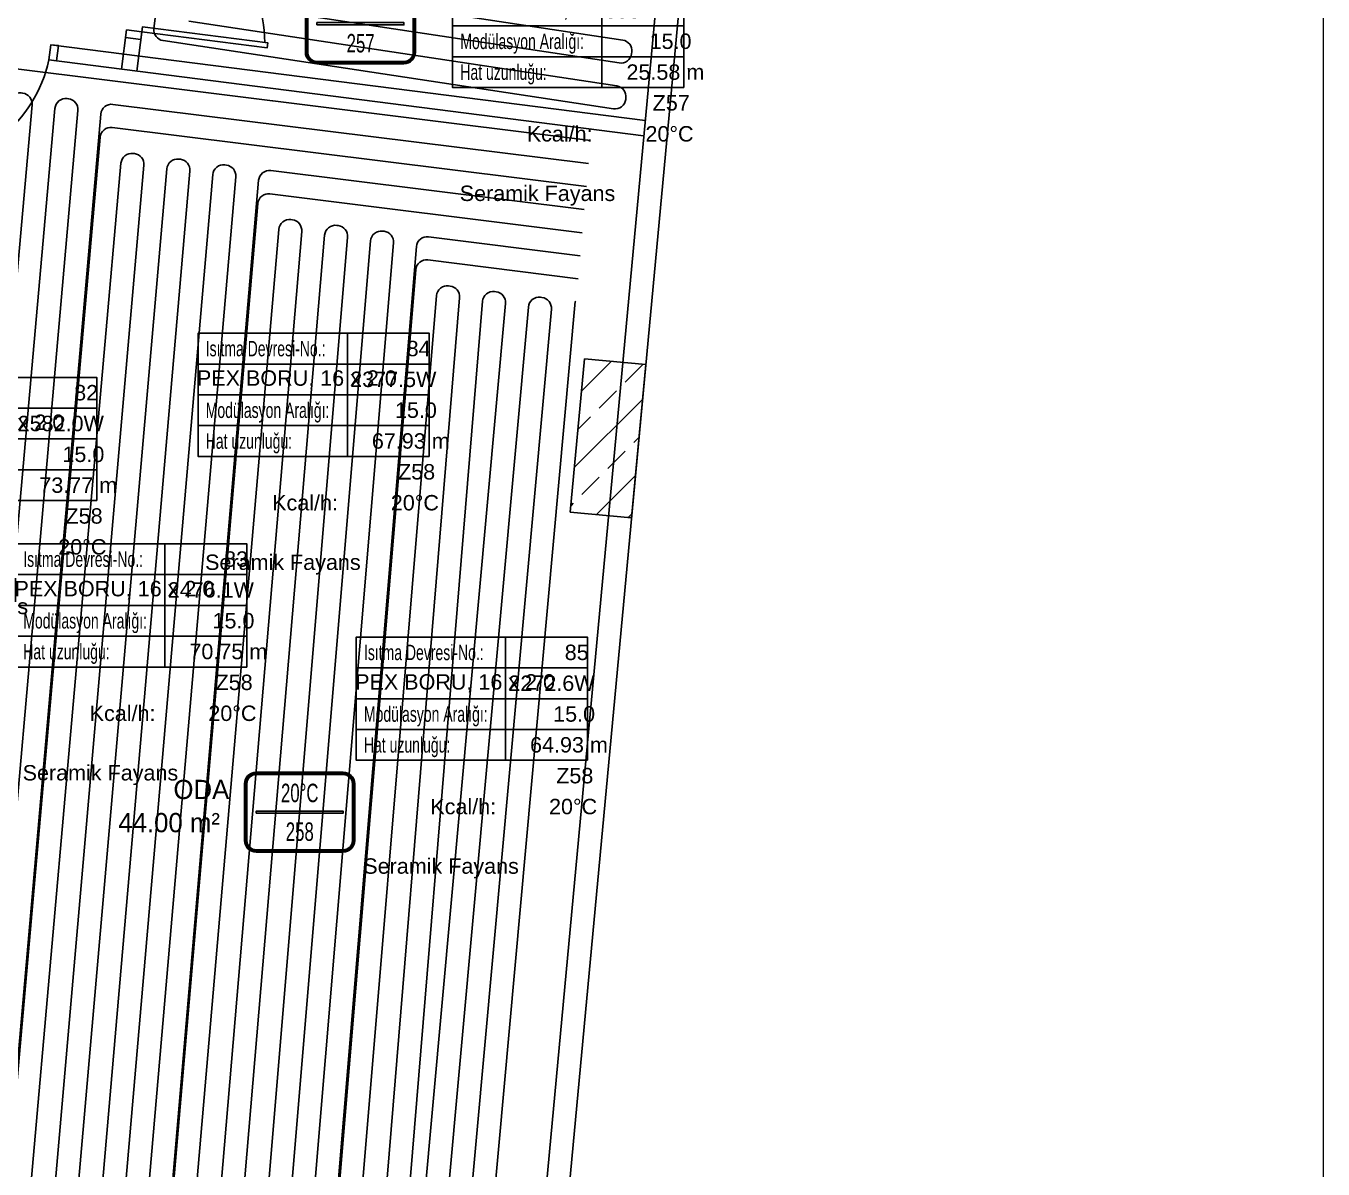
# Model space of a CAD drawing. Header units: centimetres. Extents: x 247996 to 315152, y -468471 to -440326.
# Drawn here: x 288203 to 289044, y -447061 to -446320 of the extents above; entities that cross this region are included whole.
import ezdxf
from ezdxf.enums import TextEntityAlignment as Align

# ---------------------------------------------------------------- set-up
doc = ezdxf.new("R2010")
doc.units = ezdxf.units.CM
doc.layers.add('SCOTT-ANTED', color=144, linetype='CONTINUOUS', lineweight=0)
for name, color, linetype in [('SCOTT-MKDU0', 50, 'CONTINUOUS'), ('SCOTT-MTY-ISIKAYBIMAHAL', 2, 'CONTINUOUS'), ('SCOTT-MTY-PEX-BORU', 1, 'CONTINUOUS'), ('SCOTT-MTY-RADYATÖR', 2, 'CONTINUOUS'), ('SCOTT-MTY-VANA', 1, 'Continuous')]:
    doc.layers.add(name, color=color, linetype=linetype)
doc.styles.add('MtXpl_Comic_Sans_MS', font='comic.ttf')
doc.styles.add('MTYCAPLT', font='arial.ttf')

# ---------------------------------------------------------------- blocks, each defined once
blk = doc.blocks.new('MTY-RADYATOR MAHAL0')
at = {"layer": 'SCOTT-MTY-ISIKAYBIMAHAL', "color": 2}
for points in [[(-35.71, 18.44), (-35.71, -18.44, 0.414214), (-28.21, -25.94), (28.21, -25.94, 0.414214), (35.71, -18.44), (35.71, 18.44, 0.414214), (28.21, 25.94), (-28.21, 25.94, 0.414214)], [(-34.21, 18.44), (-34.21, -18.44, 0.414214), (-28.21, -24.44), (28.21, -24.44, 0.414214), (34.21, -18.44), (34.21, 18.44, 0.414214), (28.21, 24.44), (-28.21, 24.44, 0.414214)]]:
    blk.add_lwpolyline(points, format="xyb", close=True, dxfattribs=at)
at = {"layer": 'SCOTT-MTY-ISIKAYBIMAHAL', "color": 4}
for points in [[(-35.21, 18.44), (-35.21, -18.44, 0.414214), (-28.21, -25.44), (28.21, -25.44, 0.414214), (35.21, -18.44), (35.21, 18.44, 0.414214), (28.21, 25.44), (-28.21, 25.44, 0.414214)], [(-34.71, 18.44), (-34.71, -18.44, 0.414214), (-28.21, -24.94), (28.21, -24.94, 0.414214), (34.71, -18.44), (34.71, 18.44, 0.414214), (28.21, 24.94), (-28.21, 24.94, 0.414214)]]:
    blk.add_lwpolyline(points, format="xyb", close=True, dxfattribs=at)
at = {"layer": 'SCOTT-MTY-ISIKAYBIMAHAL', "color": 2}
blk.add_lwpolyline([(-28.21, 0.75), (28.21, 0.75), (28.21, -0.75), (-28.21, -0.75)], close=True, dxfattribs=at)
at = {"layer": 'SCOTT-MTY-ISIKAYBIMAHAL', "color": 1, "style": 'MTYCAPLT', "width": 0.65}
for tag, p in [('MAHAL_001', (-14.86, 29.85)), ('NO_001', (-8.34, 6.72))]:
    blk.add_attdef(tag, p, '', height=12, rotation=359.99998, dxfattribs=at)
at = {"layer": 'SCOTT-MTY-ISIKAYBIMAHAL', "color": 4, "style": 'MTYCAPLT', "width": 0.65}
for tag, p in [('DERECE_001', (-22.83, -18.47)), ('ISIKAYBI_001', (-22.73, -41.1))]:
    blk.add_attdef(tag, p, '', height=12, rotation=359.99998, dxfattribs=at)
blk.add_attdef('ALAN', text='', height=12, rotation=359.99998, dxfattribs=at).set_placement((0, -50), align=Align.MIDDLE_CENTER)
blk = doc.blocks.new('MTY-ETIKET')
at = {"layer": 'SCOTT-MTY-RADYATÖR'}
for p, q in [((2.687, 0), (2.687, 8)), ((-7, 6), (8, 6)), ((-7, 4), (8, 4)), ((-7, 2), (8, 2))]:
    blk.add_line(p, q, dxfattribs=at)
blk.add_lwpolyline([(8, 0), (8, 8), (-7, 8), (-7, 0)], close=True, dxfattribs=at)
at = {"layer": 'SCOTT-MTY-RADYATÖR', "style": 'MTYCAPLT', "width": 0.65}
for s, p in [('Isıtma Devresi-No.:', (-6.5, 7)), ('Modülasyon Aralığı:', (-6.5, 3)), ('Hat uzunluğu:', (-6.5, 1))]:
    blk.add_text(s, height=1, rotation=359.99998, dxfattribs=at).set_placement(p, align=Align.MIDDLE_LEFT)
for tag, p in [('NO1_001', (5.8, 6.5)), ('AR_001', (6.25, 2.5)), ('UZ_001', (6.312, 0.509))]:
    blk.add_attdef(tag, p, '', height=1, rotation=359.99998, dxfattribs=at)
at = {"layer": 'SCOTT-MTY-RADYATÖR', "color": 2, "style": 'MTYCAPLT', "width": 0.65}
for tag, p in [('BORU_001', (-7.069, 4.59)), ('YER_001', (2.898, 4.5))]:
    blk.add_attdef(tag, p, '', height=1, dxfattribs=at)

msp = doc.modelspace()

# ---------------------------------------------------------------- linework, layer by layer
at = {"layer": 'SCOTT-ANTED'}
msp.add_line((289044.17, -440326.55), (289044.17, -447826.55), dxfattribs=at)
at = {"layer": 'SCOTT-MKDU0', "color": 8, "ltscale": 0.03}
for p, q in [((288531.62, -447327.49), (288918.86, -443160.12)), ((288918.86, -443160.12), (288531.62, -447327.49)), ((288516.98, -447322.93), (288680.17, -445566.67)), ((288264.77, -446347.67), (288268.01, -446322.21)), ((288274.69, -446348.93), (288278.35, -446320.19)), ((288604.52, -446380.89), (288218.95, -446331.75)), ((288603.25, -446390.81), (288217.68, -446341.67)), ((288555.8, -446635.1), (288565.03, -446535.52)), ((288565.03, -446535.52), (288604.86, -446539.22)), ((288563.11, -446556.59), (288582.55, -446537.15)), ((288591.44, -446550.71), (288602.67, -446539.49)), ((288604.86, -446539.22), (288595.63, -446638.79)), ((288558.61, -446606), (288602.81, -446561.8)), ((288574.6, -446567.55), (288585.83, -446556.32)), ((288560.86, -446581.3), (288568.99, -446573.16)), ((288597.05, -446590), (288600.55, -446586.5)), ((288580.22, -446606.84), (288591.44, -446595.61)), ((288563.38, -446623.68), (288574.6, -446612.45)), ((288572.83, -446636.68), (288598.3, -446611.2)), ((288556.36, -446630.7), (288557.77, -446629.29)), ((288595.63, -446638.79), (288555.8, -446635.1)), ((288593.38, -446638.58), (288596.05, -446635.91))]:
    msp.add_line(p, q, dxfattribs=at)
for points in [[(288268.01, -446322.21), (288267.38, -446327.17), (288277.3, -446328.44), (288277.93, -446323.48), (288268.01, -446322.21)], [(288223.91, -446332.38), (288218.95, -446331.75), (288217.68, -446341.67), (288222.64, -446342.3), (288223.91, -446332.38)]]:
    msp.add_lwpolyline(points, dxfattribs=at)
msp.add_lwpolyline([(288277.93, -446323.48), (288278.35, -446320.19), (288359.56, -446330.54), (288359.15, -446333.83)], close=True, dxfattribs=at)
for centre, start, end in [((288268.69, -446330.93), 0.41205, 77.42922), ((288130.87, -446322.31), 270.41205, 347.42922)]:
    msp.add_arc(centre, 88.95, start, end, dxfattribs=at)
at = {"layer": 'SCOTT-MTY-PEX-BORU'}
for points in [[(288299.72, -446211.82), (288285.77, -446321.28, 0.407292), (288291.67, -446329.08), (288583.83, -446373.37, 0.42117), (288591.83, -446367.34), (288591.95, -446366.35, 0.407292), (288586.06, -446358.54), (288308.4, -446316.45, -0.407292)], [(288310.62, -446301.62), (288587.63, -446343.61, 0.42117), (288595.62, -446337.58), (288595.75, -446336.59, 0.407292), (288589.85, -446328.78), (288312.19, -446286.69, -0.407292)], [(288568.97, -446393.99), (288156.32, -446342.55, 0.424152), (288148.48, -446348.86), (288075.64, -447162.13, 0.404344)], [(288120.34, -447167.23), (288191.78, -446369.37, -0.424152), (288199.62, -446363.05), (288200.61, -446363.18, -0.404344), (288206.71, -446370.75), (288135.18, -447176.55, 0.404344)], [(288150.11, -447177.93), (288221.55, -446373.08, -0.424152), (288229.39, -446366.76), (288230.38, -446366.89, -0.404344), (288236.48, -446374.46), (288164.95, -447186.55, 0.404344)], [(288179.88, -447187.94), (288251.32, -446376.79, -0.424152), (288259.16, -446370.48), (288567.62, -446408.93)], [(288566.27, -446423.87), (288258.68, -446385.52, 0.424152), (288250.85, -446391.84), (288180.71, -447188.52, 0.404344)], [(288195.64, -447189.9), (288264.38, -446408.63, -0.424152), (288272.22, -446402.32), (288273.2, -446402.44, -0.404344), (288279.31, -446410.02), (288210.48, -447200.62, 0.404344)], [(288225.41, -447202.01), (288294.15, -446412.35, -0.424152), (288301.99, -446406.03), (288302.97, -446406.15, -0.404344), (288309.08, -446413.73), (288240.25, -447211.33, 0.404344)], [(288255.18, -447212.71), (288323.92, -446416.06, -0.424152), (288331.76, -446409.74), (288332.74, -446409.86, -0.404344), (288338.85, -446417.44), (288270.02, -447217.84, 0.404344)], [(288284.95, -447219.22), (288353.69, -446419.77, -0.424152), (288361.53, -446413.45), (288564.92, -446438.81)], [(288563.56, -446453.75), (288361.05, -446428.5, 0.424152), (288353.21, -446434.82), (288285.78, -447219.8, 0.404344)], [(288300.71, -447221.19), (288366.75, -446451.61, -0.424152), (288374.58, -446445.3), (288375.57, -446445.42, -0.404344), (288381.67, -446452.99), (288315.55, -447234.71, 0.404344)], [(288330.48, -447236.09), (288396.52, -446455.32, -0.424152), (288404.35, -446449.01), (288405.34, -446449.13, -0.404344), (288411.44, -446456.71), (288345.32, -447248.91, 0.404344)], [(288360.25, -447250.3), (288426.28, -446459.03, -0.424152), (288434.12, -446452.72), (288435.11, -446452.84, -0.404344), (288441.21, -446460.42), (288375.09, -447252.62, 0.404344)], [(288390.02, -447254.01), (288456.05, -446462.75, -0.424152), (288463.89, -446456.43), (288562.21, -446468.69)], [(288560.86, -446483.63), (288463.42, -446471.48, 0.424152), (288455.58, -446477.79), (288390.85, -447254.59, 0.404344)], [(288405.78, -447255.97), (288469.11, -446494.59, -0.424152), (288476.95, -446488.27), (288477.93, -446488.4, -0.404344), (288484.04, -446495.97), (288420.62, -447267.39, 0.404344)], [(288435.54, -447268.78), (288498.88, -446498.3, -0.424152), (288506.72, -446491.98), (288507.7, -446492.11, -0.404344), (288513.81, -446499.68), (288443.39, -447278.1, 0.404344)], [(288458.32, -447279.48), (288528.65, -446502.01, -0.424152), (288536.49, -446495.7), (288537.47, -446495.82, -0.404344), (288543.58, -446503.39), (288473.16, -447281.81, 0.404344)]]:
    msp.add_lwpolyline(points, format="xyb", dxfattribs=at)
msp.add_lwpolyline([(288488.09, -447283.2), (288559.07, -446498.51), (288559.51, -446498.57)], dxfattribs=at)

# ---------------------------------------------------------------- block references
at = {"layer": 'SCOTT-MTY-VANA'}
ref = msp.add_blockref('MTY-ETIKET', (288549.54, -446359.6), dxfattribs=dict(at, xscale=10, yscale=10))
ref.add_attrib('UZ_001', '25.58 m', (288592.31, -446354.53), dxfattribs={"layer": 'SCOTT-MTY-RADYATÖR', "height": 10, "rotation": 359.99998, "style": 'MTYCAPLT'})
ref.add_attrib('AR_001', '15.0', (288607.3, -446334.53), dxfattribs={"layer": 'SCOTT-MTY-RADYATÖR', "height": 10, "rotation": 359.99998, "style": 'MTYCAPLT'})
ref.add_attrib('NO1_001', '78', (288614.84, -446294.53), dxfattribs={"layer": 'SCOTT-MTY-RADYATÖR', "height": 10, "rotation": 359.99998, "style": 'MTYCAPLT'})
ref.add_attrib('BORU_001', 'PEX BORU, 16 x 2.0', (288478.85, -446313.7), dxfattribs={"layer": 'SCOTT-MTY-RADYATÖR', "height": 10, "style": 'MTYCAPLT'})
ref.add_attrib('NO_001', 'Z57', (288609.3, -446374.51), dxfattribs={"layer": 'SCOTT-MTY-RADYATÖR', "height": 10, "style": 'MTYCAPLT'})
ref.add_attrib('DERECE_001', '20%%DC', (288604.61, -446394.6), dxfattribs={"layer": 'SCOTT-MTY-RADYATÖR', "height": 10, "style": 'MTYCAPLT'})
ref.add_attrib('KCAL/H:_001', 'Kcal/h:', (288527.61, -446394.6), dxfattribs={"layer": 'SCOTT-MTY-RADYATÖR', "height": 10, "style": 'MTYCAPLT'})
ref.add_attrib('MALZEMECINSI_001', 'Seramik Fayans', (288484.13, -446433.21), dxfattribs={"layer": 'SCOTT-MTY-RADYATÖR', "height": 10, "style": 'MTYCAPLT'})
ref.add_attrib('YER_001', '895.2W', (288578.17, -446314.53), dxfattribs={"layer": 'SCOTT-MTY-RADYATÖR', "height": 10, "style": 'MTYCAPLT'})
ref = msp.add_blockref('MTY-RADYATOR MAHAL0', (288419.76, -446318.16), dxfattribs=dict(at, xscale=-1, rotation=180))
ref.add_attrib('DERECE_001', '20%%DC', (288407.64, -446311.69), dxfattribs={"layer": 'SCOTT-MTY-ISIKAYBIMAHAL', "color": 4, "height": 12, "rotation": 0.00002, "style": 'MTYCAPLT', "width": 0.65})
ref.add_attrib('NO_001', '257', (288410.75, -446336.81), dxfattribs={"layer": 'SCOTT-MTY-ISIKAYBIMAHAL', "color": 1, "height": 12, "rotation": 0.00002, "style": 'MTYCAPLT', "width": 0.65})
ref = msp.add_blockref('MTY-ETIKET', (288384.36, -446598.99), dxfattribs=dict(at, xscale=10, yscale=10))
ref.add_attrib('UZ_001', '67.93 m', (288427.14, -446593.92), dxfattribs={"layer": 'SCOTT-MTY-RADYATÖR', "height": 10, "rotation": 359.99998, "style": 'MTYCAPLT'})
ref.add_attrib('AR_001', '15.0', (288442.12, -446573.93), dxfattribs={"layer": 'SCOTT-MTY-RADYATÖR', "height": 10, "rotation": 359.99998, "style": 'MTYCAPLT'})
ref.add_attrib('NO1_001', '84', (288449.7, -446533.93), dxfattribs={"layer": 'SCOTT-MTY-RADYATÖR', "height": 10, "rotation": 359.99998, "style": 'MTYCAPLT'})
ref.add_attrib('BORU_001', 'PEX BORU, 16 x 2.0', (288313.67, -446553.09), dxfattribs={"layer": 'SCOTT-MTY-RADYATÖR', "height": 10, "style": 'MTYCAPLT'})
ref.add_attrib('NO_001', 'Z58', (288444.12, -446613.93), dxfattribs={"layer": 'SCOTT-MTY-RADYATÖR', "height": 10, "style": 'MTYCAPLT'})
ref.add_attrib('DERECE_001', '20%%DC', (288439.43, -446633.99), dxfattribs={"layer": 'SCOTT-MTY-RADYATÖR', "height": 10, "style": 'MTYCAPLT'})
ref.add_attrib('KCAL/H:_001', 'Kcal/h:', (288362.44, -446633.99), dxfattribs={"layer": 'SCOTT-MTY-RADYATÖR', "height": 10, "style": 'MTYCAPLT'})
ref.add_attrib('MALZEMECINSI_001', 'Seramik Fayans', (288318.96, -446672.61), dxfattribs={"layer": 'SCOTT-MTY-RADYATÖR', "height": 10, "style": 'MTYCAPLT'})
ref.add_attrib('YER_001', '2377.5W', (288413.1, -446553.92), dxfattribs={"layer": 'SCOTT-MTY-RADYATÖR', "height": 10, "style": 'MTYCAPLT'})
ref = msp.add_blockref('MTY-ETIKET', (288168.66, -446627.64), dxfattribs=dict(at, xscale=10, yscale=10))
ref.add_attrib('UZ_001', '73.77 m', (288211.43, -446622.58), dxfattribs={"layer": 'SCOTT-MTY-RADYATÖR', "height": 10, "rotation": 359.99998, "style": 'MTYCAPLT'})
ref.add_attrib('AR_001', '15.0', (288226.42, -446602.58), dxfattribs={"layer": 'SCOTT-MTY-RADYATÖR', "height": 10, "rotation": 359.99998, "style": 'MTYCAPLT'})
ref.add_attrib('NO1_001', '82', (288234.04, -446562.58), dxfattribs={"layer": 'SCOTT-MTY-RADYATÖR', "height": 10, "rotation": 359.99998, "style": 'MTYCAPLT'})
ref.add_attrib('BORU_001', 'PEX BORU, 16 x 2.0', (288097.96, -446581.74), dxfattribs={"layer": 'SCOTT-MTY-RADYATÖR', "height": 10, "style": 'MTYCAPLT'})
ref.add_attrib('NO_001', 'Z58', (288228.41, -446642.58), dxfattribs={"layer": 'SCOTT-MTY-RADYATÖR', "height": 10, "style": 'MTYCAPLT'})
ref.add_attrib('DERECE_001', '20%%DC', (288223.73, -446662.64), dxfattribs={"layer": 'SCOTT-MTY-RADYATÖR', "height": 10, "style": 'MTYCAPLT'})
ref.add_attrib('KCAL/H:_001', 'Kcal/h:', (288146.73, -446662.64), dxfattribs={"layer": 'SCOTT-MTY-RADYATÖR', "height": 10, "style": 'MTYCAPLT'})
ref.add_attrib('MALZEMECINSI_001', 'Seramik Fayans', (288103.25, -446701.26), dxfattribs={"layer": 'SCOTT-MTY-RADYATÖR', "height": 10, "style": 'MTYCAPLT'})
ref.add_attrib('YER_001', '2582.0W', (288197.39, -446582.58), dxfattribs={"layer": 'SCOTT-MTY-RADYATÖR', "height": 10, "style": 'MTYCAPLT'})
ref = msp.add_blockref('MTY-ETIKET', (288266.01, -446735.63), dxfattribs=dict(at, xscale=10, yscale=10))
ref.add_attrib('UZ_001', '70.75 m', (288308.78, -446730.56), dxfattribs={"layer": 'SCOTT-MTY-RADYATÖR', "height": 10, "rotation": 359.99998, "style": 'MTYCAPLT'})
ref.add_attrib('AR_001', '15.0', (288323.77, -446710.56), dxfattribs={"layer": 'SCOTT-MTY-RADYATÖR', "height": 10, "rotation": 359.99998, "style": 'MTYCAPLT'})
ref.add_attrib('NO1_001', '83', (288331.32, -446670.56), dxfattribs={"layer": 'SCOTT-MTY-RADYATÖR', "height": 10, "rotation": 359.99998, "style": 'MTYCAPLT'})
ref.add_attrib('BORU_001', 'PEX BORU, 16 x 2.0', (288195.31, -446689.73), dxfattribs={"layer": 'SCOTT-MTY-RADYATÖR', "height": 10, "style": 'MTYCAPLT'})
ref.add_attrib('NO_001', 'Z58', (288325.76, -446750.56), dxfattribs={"layer": 'SCOTT-MTY-RADYATÖR', "height": 10, "style": 'MTYCAPLT'})
ref.add_attrib('DERECE_001', '20%%DC', (288321.08, -446770.63), dxfattribs={"layer": 'SCOTT-MTY-RADYATÖR', "height": 10, "style": 'MTYCAPLT'})
ref.add_attrib('KCAL/H:_001', 'Kcal/h:', (288244.08, -446770.63), dxfattribs={"layer": 'SCOTT-MTY-RADYATÖR', "height": 10, "style": 'MTYCAPLT'})
ref.add_attrib('MALZEMECINSI_001', 'Seramik Fayans', (288200.6, -446809.24), dxfattribs={"layer": 'SCOTT-MTY-RADYATÖR', "height": 10, "style": 'MTYCAPLT'})
ref.add_attrib('YER_001', '2476.1W', (288294.74, -446690.56), dxfattribs={"layer": 'SCOTT-MTY-RADYATÖR', "height": 10, "style": 'MTYCAPLT'})
ref = msp.add_blockref('MTY-ETIKET', (288486.99, -446796.16), dxfattribs=dict(at, xscale=10, yscale=10))
ref.add_attrib('UZ_001', '64.93 m', (288529.76, -446791.09), dxfattribs={"layer": 'SCOTT-MTY-RADYATÖR', "height": 10, "rotation": 359.99998, "style": 'MTYCAPLT'})
ref.add_attrib('AR_001', '15.0', (288544.75, -446771.1), dxfattribs={"layer": 'SCOTT-MTY-RADYATÖR', "height": 10, "rotation": 359.99998, "style": 'MTYCAPLT'})
ref.add_attrib('NO1_001', '85', (288552.25, -446731.1), dxfattribs={"layer": 'SCOTT-MTY-RADYATÖR', "height": 10, "rotation": 359.99998, "style": 'MTYCAPLT'})
ref.add_attrib('BORU_001', 'PEX BORU, 16 x 2.0', (288416.3, -446750.26), dxfattribs={"layer": 'SCOTT-MTY-RADYATÖR', "height": 10, "style": 'MTYCAPLT'})
ref.add_attrib('NO_001', 'Z58', (288546.74, -446811.1), dxfattribs={"layer": 'SCOTT-MTY-RADYATÖR', "height": 10, "style": 'MTYCAPLT'})
ref.add_attrib('DERECE_001', '20%%DC', (288542.06, -446831.16), dxfattribs={"layer": 'SCOTT-MTY-RADYATÖR', "height": 10, "style": 'MTYCAPLT'})
ref.add_attrib('KCAL/H:_001', 'Kcal/h:', (288465.06, -446831.16), dxfattribs={"layer": 'SCOTT-MTY-RADYATÖR', "height": 10, "style": 'MTYCAPLT'})
ref.add_attrib('MALZEMECINSI_001', 'Seramik Fayans', (288421.58, -446869.78), dxfattribs={"layer": 'SCOTT-MTY-RADYATÖR', "height": 10, "style": 'MTYCAPLT'})
ref.add_attrib('YER_001', '2272.6W', (288515.72, -446751.1), dxfattribs={"layer": 'SCOTT-MTY-RADYATÖR', "height": 10, "style": 'MTYCAPLT'})
ref = msp.add_blockref('MTY-RADYATOR MAHAL0', (288380.3, -446829.8), dxfattribs=dict(at, xscale=-1, rotation=180))
ref.add_attrib('DERECE_001', '20%%DC', (288368.18, -446823.33), dxfattribs={"layer": 'SCOTT-MTY-ISIKAYBIMAHAL', "color": 4, "height": 12, "rotation": 0.00002, "style": 'MTYCAPLT', "width": 0.65})
ref.add_attrib('NO_001', '258', (288371.29, -446848.45), dxfattribs={"layer": 'SCOTT-MTY-ISIKAYBIMAHAL', "color": 1, "height": 12, "rotation": 0.00002, "style": 'MTYCAPLT', "width": 0.65})

# ---------------------------------------------------------------- texts
at = {"layer": 'SCOTT-MKDU0', "color": 8, "ltscale": 0.03, "style": 'MtXpl_Comic_Sans_MS'}
for s, p in [('ODA', (288298.43, -446821.31)), ('44.00 m²', (288262.64, -446842.84))]:
    msp.add_text(s, height=12.5, dxfattribs=at).set_placement(p)

doc.saveas('drawing.dxf')
